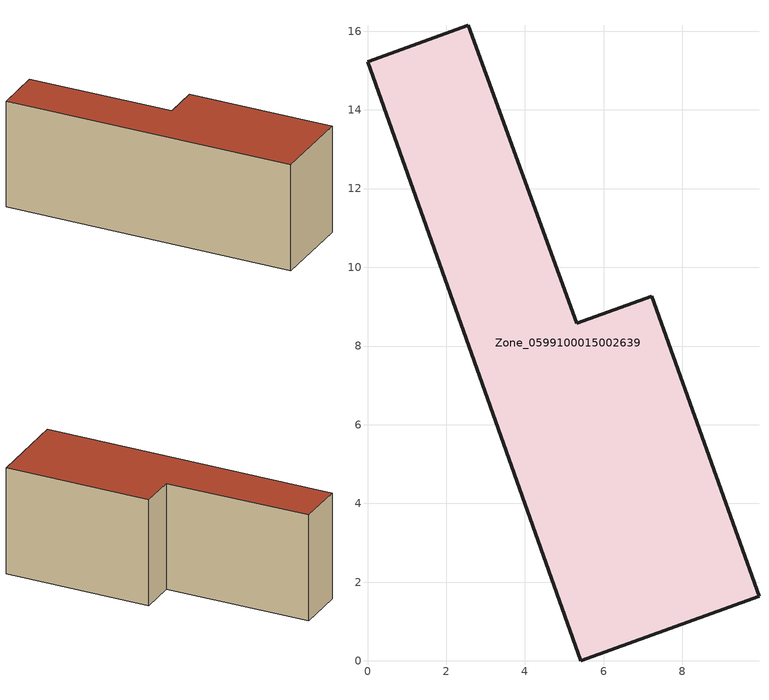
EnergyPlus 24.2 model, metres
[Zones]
Zone_0599100015002639
 floor ground (C_G): 5.42,0 0,15.23 2.56,16.15 5.32,8.57 7.21,9.27 9.95,1.65 z1.05
 wall outside (C_F): 5.32,8.57 2.56,16.15 0,15.23 5.42,0 9.95,1.65 7.21,9.27 5.32,8.57 z1.05:7.11
 roof outside (C_R): 9.95,1.65 7.21,9.27 5.32,8.57 2.56,16.15 0,15.23 5.42,0 z7.11
[BUILDING]
Pand.0599100015002639: North Axis=0; Terrain=City; Loads Convergence Tolerance Value=0.04; Temperature Convergence Tolerance Value=0.4; Solar Distribution=FullExterior; Maximum Number of Warmup Days=25; Minimum Number of Warmup Days=1
[Site:Location]
Rotterdam.The.Hague.AP_ZH_NLD Design_Conditions: Latitude=51.96; Longitude=4.45; Time Zone=1; Elevation=-4.5
[SITE:GROUNDTEMPERATURE:BUILDINGSURFACE]
18, 18, 18, 18, 18, 18, 18, 18, 18, 18, 18, 18
[MATERIAL] Thermal Absorptance=0.9; Solar Absorptance=0.7; Visible Absorptance=0.7
Name | Roughness | Thickness | Conductivity | Density | Specific Heat
G.TI.1946 | MediumSmooth | 0.15 | 1 | 540 | 1210
F.TI.1946 | Rough | 0.3 | 0.857143 | 1920 | 840
R.TI.1946 | MediumRough | 0.2 | 0.1 | 1500 | 1000
[CONSTRUCTION]
C_G: G.TI.1946
C_F: F.TI.1946
C_R: R.TI.1946
[ZONE]
Zone_0599100015002639: Type=1; Multiplier=1; Ceiling Height=Autocalculate; Volume=Autocalculate; Floor Area=autocalculate; Part of Total Floor Area=Yes
[ZONEINFILTRATION:DESIGNFLOWRATE]
Infil_Zone_0599100015002639: Zone or ZoneList or Space or SpaceList=Zone_0599100015002639; Schedule=AlwaysOn; Design Flow Rate Calculation Method=Flow/Area; Flow Rate per Floor Area=0.003; Constant Term Coefficient=1; Temperature Term Coefficient=0; Velocity Term Coefficient=0; Velocity Squared Term Coefficient=0
[HVACTEMPLATE:ZONE:IDEALLOADSAIRSYSTEM]
Zone_0599100015002639: Maximum Heating Supply Air Temperature=50; Minimum Cooling Supply Air Temperature=13; Maximum Heating Supply Air Humidity Ratio=0.0156; Minimum Cooling Supply Air Humidity Ratio=0.0077; Heating Limit=NoLimit; Cooling Limit=NoLimit; Dehumidification Control Type=ConstantSensibleHeatRatio; Cooling Sensible Heat Ratio=0.7; Dehumidification Setpoint=60; Humidification Control Type=None; Humidification Setpoint=30; Outdoor Air Method=None; Outdoor Air Flow Rate per Person=0.00944; Outdoor Air Flow Rate per Zone Floor Area=0; Outdoor Air Flow Rate per Zone=0; Demand Controlled Ventilation Type=None; Outdoor Air Economizer Type=NoEconomizer; Heat Recovery Type=None; Sensible Heat Recovery Effectiveness=0.7; Latent Heat Recovery Effectiveness=0.65
[ZONECONTROL:THERMOSTAT]
ThermostatControl_Zone_0599100015002639: Zone or ZoneList=Zone_0599100015002639; Control Type Schedule=DualSetpointControlType; Control 1=Thermostat_Zone_0599100015002639; Temperature Difference Between Cutout And Setpoint=0
[THERMOSTATSETPOINT:DUALSETPOINT]
Thermostat_Zone_0599100015002639: Heating Setpoint Temperature Schedule=HeatingSetpoint_Zone_0599100015002639; Cooling Setpoint Temperature Schedule=CoolingSetpoint_Zone_0599100015002639
[SCHEDULE:COMPACT]
HeatingSetpoint_Zone_0599100015002639: Through: 12/31, For: AllDays, Until: 24:00, 21
CoolingSetpoint_Zone_0599100015002639: Through: 12/31, For: AllDays, Until: 24:00, 24
DualSetpointControlType: Through: 12/31, For: AllDays, Until: 24:00, 4
AlwaysOn: Through: 12/31, For: AllDays, Until: 24:00, 1
